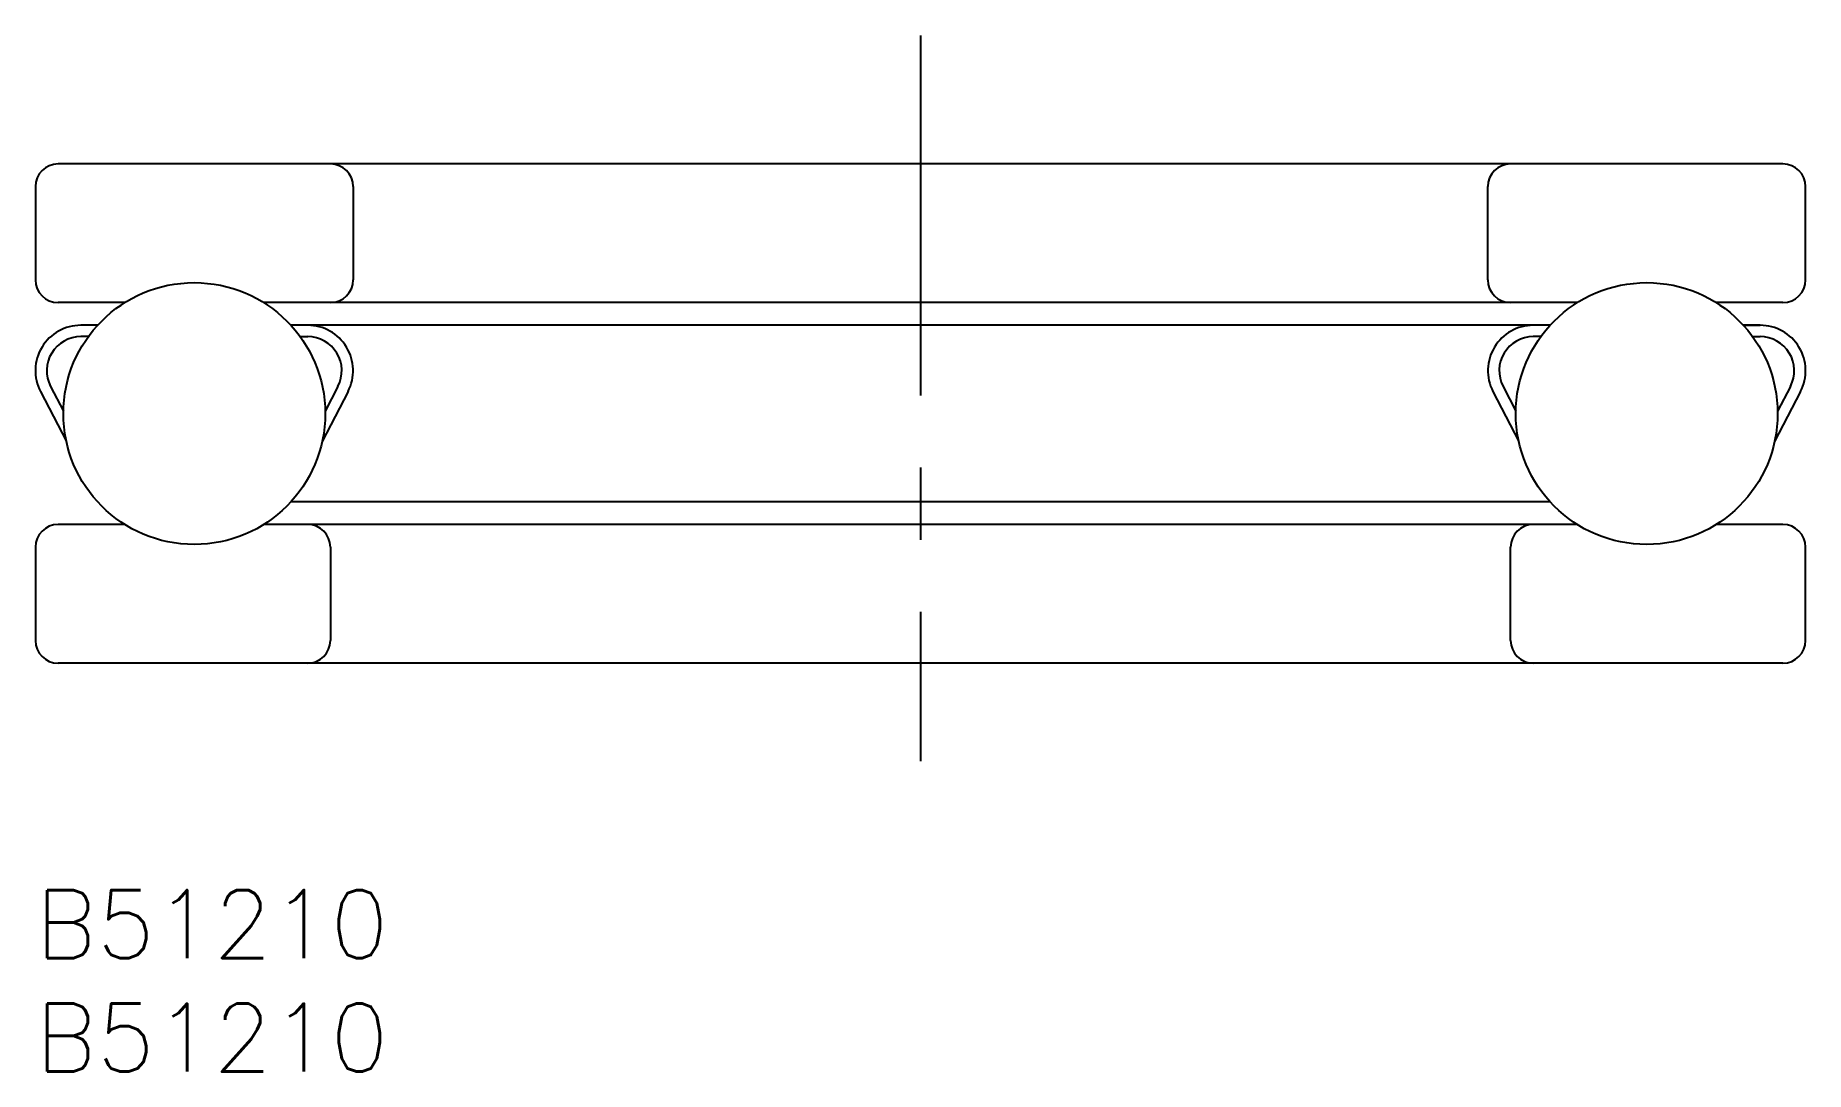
# Model space of a CAD drawing. Extents: x 0 to 78, y -8 to 37.7.
import ezdxf

# ---------------------------------------------------------------- set-up
doc = ezdxf.new("R2010")
doc.units = 0
doc.header["$LTSCALE"] = 0.5
doc.linetypes.add('CENTER', pattern=[50.8, 31.75, -6.35, 6.35, -6.35])
for name, color, linetype in [('MSM_CENTER', 1, 'CENTER'), ('MSM_CONTINUOUS', 7, 'CONTINUOUS'), ('MSM_PART_NUMBER', 7, 'CONTINUOUS')]:
    doc.layers.add(name, color=color, linetype=linetype)
doc.styles.get("Standard").update_dxf_attribs({"font": 'txt.shx', "height": 3, "bigfont": 'bigfont.shx'})

msp = doc.modelspace()

# ---------------------------------------------------------------- linework, layer by layer
at = {"layer": 'MSM_CENTER'}
msp.add_line((39, 37.666), (39, 5.674), dxfattribs=at)
at = {"layer": 'MSM_CONTINUOUS'}
for p, q in [((77, 32), (1, 32)), ((0, 31), (0, 26.889)), ((14, 31), (14, 26.889)), ((64, 26.889), (64, 31)), ((78, 26.889), (78, 31)), ((3.938, 25.889), (1, 25.889)), ((67.938, 25.889), (10.062, 25.889)), ((77, 25.889), (74.062, 25.889)), ((2.739, 24.889), (2, 24.889)), ((2.331, 24.389), (2, 24.389)), ((66.739, 24.889), (11.261, 24.889)), ((11.669, 24.389), (12, 24.389)), ((66.331, 24.389), (66, 24.389)), ((76, 24.889), (75.261, 24.889)), ((75.261, 24.889), (76, 24.889)), ((75.669, 24.389), (76, 24.389)), ((0.224, 21.969), (1.365, 19.766)), ((0.668, 22.199), (1.232, 21.109)), ((13.776, 21.969), (12.635, 19.766)), ((13.332, 22.199), (12.768, 21.109)), ((64.224, 21.969), (65.365, 19.766)), ((64.668, 22.199), (65.232, 21.109)), ((77.776, 21.969), (76.635, 19.766)), ((77.332, 22.199), (76.768, 21.109)), ((66.739, 17.111), (11.261, 17.111)), ((3.938, 16.111), (1, 16.111)), ((67.938, 16.111), (10.062, 16.111)), ((77, 16.111), (74.062, 16.111)), ((0, 15.111), (0, 11)), ((13, 15.111), (13, 11)), ((65, 11), (65, 15.111)), ((78, 11), (78, 15.111)), ((77, 10), (1, 10))]:
    msp.add_line(p, q, dxfattribs=at)
for centre in [(7, 21), (71, 21)]:
    msp.add_circle(centre, 5.769, dxfattribs=at)
for centre, radius, start, end in [((1, 31), 1, 90, 180), ((13, 31), 1, 360, 90), ((65, 31), 1, 90, 180), ((77, 31), 1, 360, 90), ((1, 26.889), 1, 180, 270), ((13, 26.889), 1, 270, 0), ((65, 26.889), 1, 180, 270), ((77, 26.889), 1, 270, 360), ((2, 22.889), 2, 90, 207.36959), ((2, 22.889), 1.5, 90, 207.36959), ((12, 22.889), 2, 332.63041, 90), ((12, 22.889), 1.5, 332.63041, 90), ((66, 22.889), 2, 90, 207.36959), ((66, 22.889), 1.5, 90, 207.36959), ((76, 22.889), 2, 332.63041, 90), ((76, 22.889), 1.5, 332.63041, 90), ((1, 15.111), 1, 90, 180), ((12, 15.111), 1, 0, 90), ((66, 15.111), 1, 90, 180), ((77, 15.111), 1, 0, 90), ((1, 11), 1, 180, 270), ((12, 11), 1, 270, 0), ((66, 11), 1, 180, 270), ((77, 11), 1, 270, 360)]:
    msp.add_arc(centre, radius, start, end, dxfattribs=at)

# ---------------------------------------------------------------- texts
at = {"layer": 'MSM_PART_NUMBER'}
for p in [(0, -3), (0, -8)]:
    msp.add_text('B51210', height=3, dxfattribs=at).set_placement(p)

doc.saveas('drawing.dxf')
